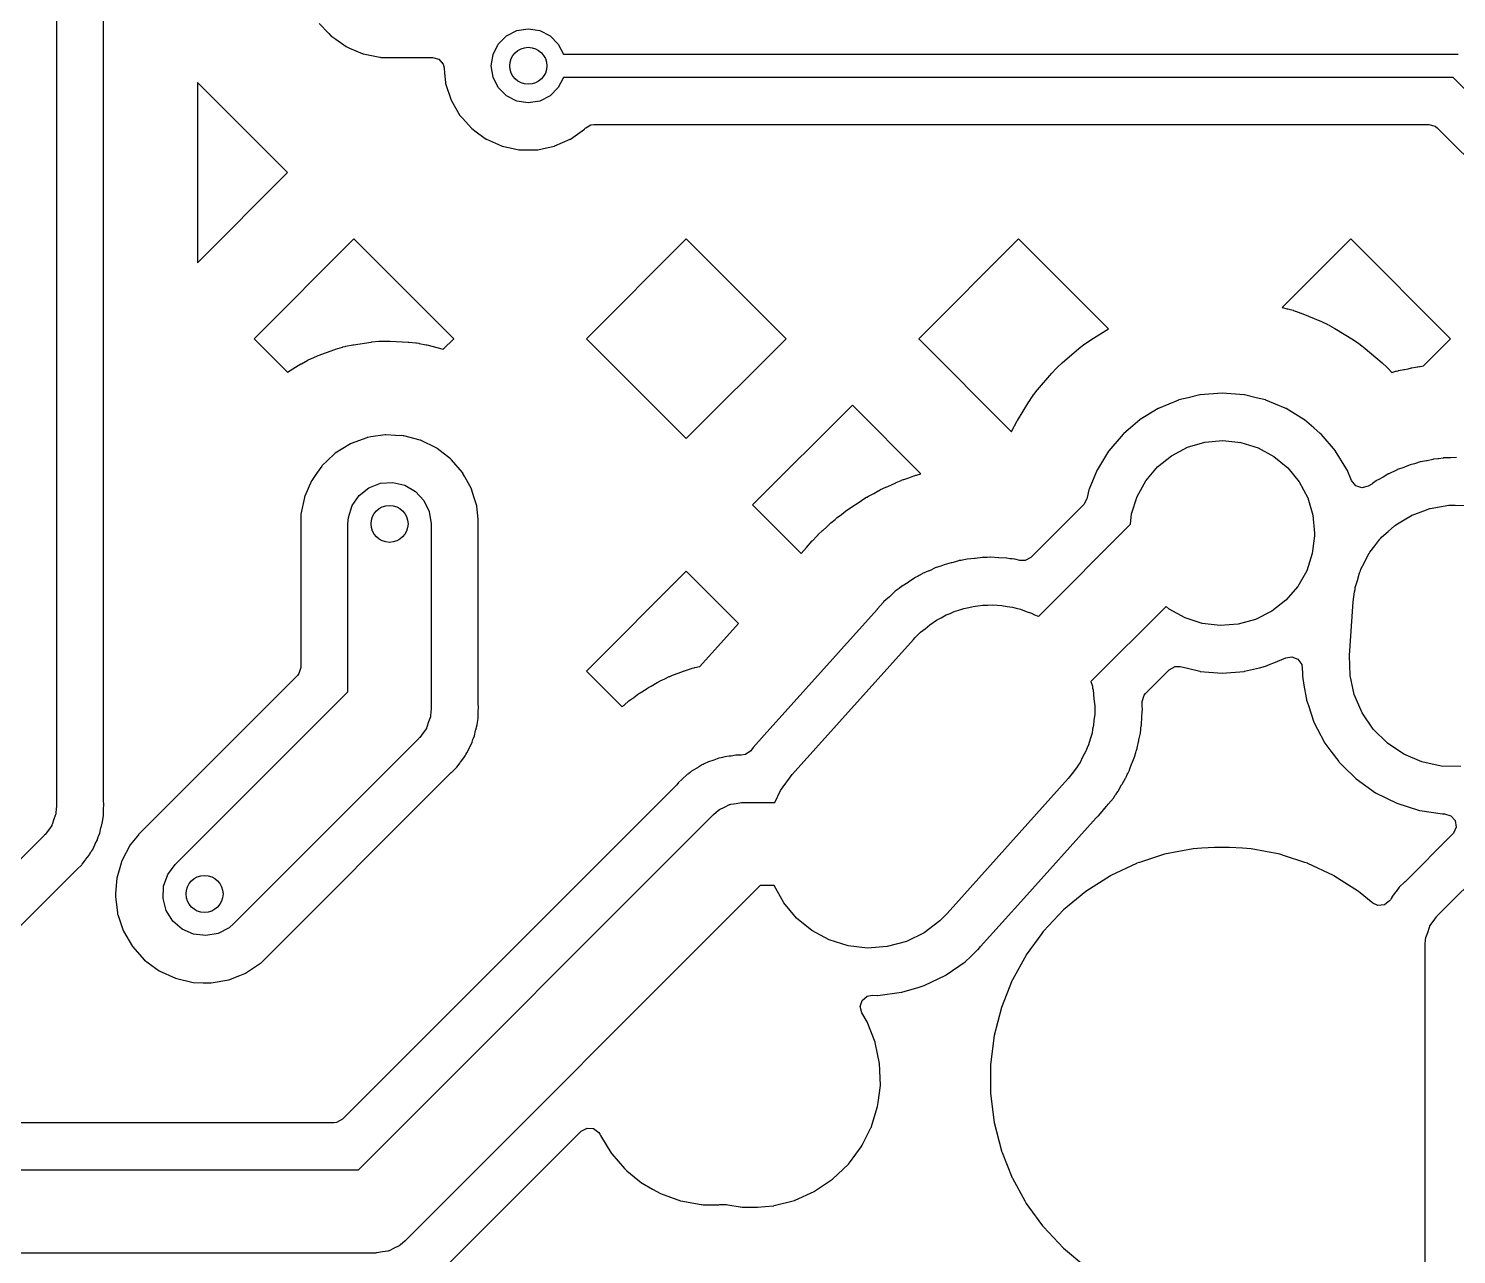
# Model space of a CAD drawing. Extents: x 124.5 to 210, y -114.5 to -26.5.
# Drawn here: x 146.6 to 162.03, y -80.4 to -67.15 of the extents above; entities that cross this region are included whole.
import ezdxf

# ---------------------------------------------------------------- set-up
doc = ezdxf.new("R2010")
doc.units = 0
doc.layers.add('BLACK', color=7, linetype='CONTINUOUS')

msp = doc.modelspace()

# ---------------------------------------------------------------- linework, layer by layer
at = {"layer": 'BLACK', "linetype": 'CONTINUOUS'}
for p, q in [((146.9, -65.0164), (146.9, -75.55)), ((147.409, -75.4817), (147.409, -65.2792)), ((149.741, -67.0925), (149.843, -67.2007)), ((149.843, -67.2007), (149.87, -67.2293)), ((149.87, -67.2293), (149.876, -67.233)), ((149.876, -67.233), (149.876, -67.233)), ((149.876, -67.233), (149.919, -67.2636)), ((149.919, -67.2636), (150.03, -67.341)), ((151.676, -67.3149), (151.765, -67.2264)), ((151.765, -67.2264), (151.876, -67.1696)), ((151.876, -67.1696), (152, -67.15)), ((152, -67.15), (152.124, -67.1696)), ((152.124, -67.1696), (152.235, -67.2264)), ((152.235, -67.2264), (152.324, -67.3149)), ((150.03, -67.341), (150.069, -67.3577)), ((150.069, -67.3577), (150.203, -67.4158)), ((150.203, -67.4158), (150.203, -67.4158)), ((150.203, -67.4158), (150.209, -67.4183)), ((150.209, -67.4183), (150.215, -67.4196)), ((150.215, -67.4196), (150.215, -67.4197)), ((150.215, -67.4197), (150.395, -67.4572)), ((151.6, -67.55), (151.62, -67.4264)), ((151.62, -67.4264), (151.676, -67.3149)), ((152.324, -67.3149), (152.38, -67.425)), ((152.38, -67.425), (162.05, -67.425)), ((150.395, -67.4572), (150.395, -67.4572)), ((150.395, -67.4572), (150.399, -67.4582)), ((150.399, -67.4582), (150.406, -67.4585)), ((150.406, -67.4585), (150.963, -67.4585)), ((150.963, -67.4585), (151.032, -67.4785)), ((151.032, -67.4785), (151.078, -67.5322)), ((151.078, -67.5322), (151.089, -67.5713)), ((151.089, -67.5713), (151.095, -67.63)), ((151.62, -67.6736), (151.6, -67.55)), ((149.398, -68.7039), (148.423, -67.7288)), ((148.423, -67.7288), (148.423, -69.6791)), ((151.095, -67.63), (151.105, -67.7288)), ((151.105, -67.7288), (151.106, -67.7399)), ((151.106, -67.7399), (151.165, -67.9216)), ((151.676, -67.7851), (151.62, -67.6736)), ((152.38, -67.675), (152.324, -67.7851)), ((161.998, -67.675), (152.38, -67.675)), ((164.375, -70.0518), (161.998, -67.675)), ((151.765, -67.8736), (151.676, -67.7851)), ((151.876, -67.9304), (151.765, -67.8736)), ((152.235, -67.8736), (152.124, -67.9304)), ((152.324, -67.7851), (152.235, -67.8736)), ((151.165, -67.9216), (151.261, -68.0869)), ((152, -67.95), (151.876, -67.9304)), ((152.124, -67.9304), (152, -67.95)), ((151.261, -68.0869), (151.265, -68.0919)), ((151.265, -68.0919), (151.265, -68.0919)), ((151.265, -68.0919), (151.289, -68.1175)), ((151.289, -68.1175), (151.389, -68.2289)), ((152.616, -68.224), (152.621, -68.2195)), ((152.621, -68.2195), (152.622, -68.2208)), ((152.622, -68.2208), (152.675, -68.1879)), ((152.675, -68.1879), (152.708, -68.1835)), ((152.708, -68.1835), (161.735, -68.1835)), ((161.735, -68.1835), (161.804, -68.2035)), ((161.804, -68.2035), (161.825, -68.2204)), ((161.825, -68.2204), (163.83, -70.2255)), ((151.389, -68.2289), (151.437, -68.2637)), ((151.437, -68.2637), (151.52, -68.3243)), ((151.52, -68.3243), (151.543, -68.3411)), ((151.543, -68.3411), (151.549, -68.3438)), ((151.549, -68.3438), (151.549, -68.3438)), ((151.549, -68.3438), (151.712, -68.4161)), ((152.288, -68.4161), (152.451, -68.3438)), ((152.451, -68.3438), (152.457, -68.3411)), ((152.451, -68.3438), (152.451, -68.3438)), ((152.457, -68.3411), (152.48, -68.3243)), ((152.48, -68.3243), (152.606, -68.233)), ((152.606, -68.233), (152.611, -68.2289)), ((152.611, -68.2289), (152.616, -68.224)), ((151.712, -68.4161), (151.718, -68.4188)), ((151.718, -68.4188), (151.805, -68.4374)), ((151.805, -68.4374), (151.898, -68.4571)), ((151.898, -68.4571), (151.898, -68.4571)), ((151.898, -68.4571), (151.905, -68.4585)), ((151.905, -68.4585), (152.095, -68.4585)), ((152.095, -68.4585), (152.102, -68.4571)), ((152.102, -68.4571), (152.195, -68.4374)), ((152.102, -68.4571), (152.102, -68.4571)), ((152.195, -68.4374), (152.282, -68.4188)), ((152.282, -68.4188), (152.288, -68.4161)), ((148.423, -69.6791), (149.398, -68.7039)), ((150.115, -69.421), (149.036, -70.5)), ((151.194, -70.5), (150.115, -69.421)), ((153.707, -69.421), (152.628, -70.5)), ((154.786, -70.5), (153.707, -69.421)), ((157.299, -69.421), (156.22, -70.5)), ((158.272, -70.3941), (157.299, -69.421)), ((160.891, -69.421), (160.15, -70.1619)), ((161.97, -70.5), (160.891, -69.421)), ((160.15, -70.1619), (160.204, -70.1749)), ((160.204, -70.1749), (160.209, -70.1762)), ((160.209, -70.1762), (160.267, -70.1924)), ((160.267, -70.1924), (160.271, -70.1938)), ((160.271, -70.1938), (160.29, -70.2)), ((160.29, -70.2), (160.295, -70.2016)), ((160.295, -70.2016), (160.351, -70.2223)), ((160.351, -70.2223), (160.356, -70.2241)), ((160.356, -70.2241), (160.575, -70.3149)), ((160.575, -70.3149), (160.58, -70.3169)), ((160.58, -70.3169), (160.634, -70.342)), ((160.634, -70.342), (160.638, -70.3441)), ((160.638, -70.3441), (160.656, -70.3531)), ((160.656, -70.3531), (160.66, -70.3554)), ((160.66, -70.3554), (160.713, -70.3847)), ((149.036, -70.5), (149.398, -70.8624)), ((150.109, -70.5642), (150.301, -70.5351)), ((150.301, -70.5351), (150.308, -70.5343)), ((150.308, -70.5343), (150.384, -70.5267)), ((150.384, -70.5267), (150.391, -70.5262)), ((150.391, -70.5262), (150.416, -70.5249)), ((150.416, -70.5249), (150.423, -70.5248)), ((150.423, -70.5248), (150.5, -70.5249)), ((150.5, -70.5249), (150.506, -70.5251)), ((150.506, -70.5251), (150.7, -70.5353)), ((150.7, -70.5353), (150.707, -70.5358)), ((150.707, -70.5358), (150.784, -70.5437)), ((151.081, -70.613), (151.194, -70.5)), ((152.628, -70.5), (153.707, -71.579)), ((153.707, -71.579), (154.786, -70.5)), ((156.22, -70.5), (157.224, -71.5045)), ((158.027, -70.5472), (158.077, -70.5139)), ((158.077, -70.5139), (158.081, -70.5112)), ((158.081, -70.5112), (158.272, -70.3941)), ((160.713, -70.3847), (160.717, -70.3872)), ((160.717, -70.3872), (160.919, -70.5112)), ((160.919, -70.5112), (160.923, -70.5139)), ((160.923, -70.5139), (160.973, -70.5472)), ((161.676, -70.794), (161.97, -70.5)), ((149.651, -70.715), (149.722, -70.6848)), ((149.722, -70.6848), (149.728, -70.6824)), ((149.728, -70.6824), (149.91, -70.6152)), ((149.91, -70.6152), (149.916, -70.6131)), ((149.916, -70.6131), (149.99, -70.5902)), ((149.99, -70.5902), (149.996, -70.5885)), ((149.996, -70.5885), (150.021, -70.5821)), ((150.021, -70.5821), (150.027, -70.5807)), ((150.027, -70.5807), (150.102, -70.5653)), ((150.102, -70.5653), (150.109, -70.5642)), ((150.784, -70.5437), (150.79, -70.5445)), ((150.79, -70.5445), (150.815, -70.5484)), ((150.815, -70.5484), (150.821, -70.5496)), ((150.821, -70.5496), (150.897, -70.5652)), ((150.897, -70.5652), (150.903, -70.5666)), ((150.903, -70.5666), (151.081, -70.613)), ((157.771, -70.759), (157.952, -70.6048)), ((157.952, -70.6048), (157.956, -70.6016)), ((157.956, -70.6016), (158.003, -70.5646)), ((158.003, -70.5646), (158.007, -70.5616)), ((158.007, -70.5616), (158.023, -70.55)), ((158.023, -70.55), (158.027, -70.5472)), ((160.973, -70.5472), (160.977, -70.55)), ((160.977, -70.55), (160.993, -70.5616)), ((160.993, -70.5616), (160.997, -70.5646)), ((160.997, -70.5646), (161.044, -70.6016)), ((161.044, -70.6016), (161.048, -70.6048)), ((161.048, -70.6048), (161.229, -70.759)), ((149.398, -70.8624), (149.543, -70.7723)), ((149.543, -70.7723), (149.549, -70.7691)), ((149.549, -70.7691), (149.616, -70.7318)), ((149.616, -70.7318), (149.622, -70.7289)), ((149.622, -70.7289), (149.645, -70.7177)), ((149.645, -70.7177), (149.651, -70.715)), ((157.662, -70.8678), (157.703, -70.8239)), ((157.703, -70.8239), (157.706, -70.8203)), ((157.706, -70.8203), (157.72, -70.8063)), ((157.72, -70.8063), (157.724, -70.8029)), ((157.724, -70.8029), (157.768, -70.7623)), ((157.768, -70.7623), (157.771, -70.759)), ((161.229, -70.759), (161.232, -70.7623)), ((161.232, -70.7623), (161.276, -70.8029)), ((161.276, -70.8029), (161.28, -70.8063)), ((161.28, -70.8063), (161.294, -70.8203)), ((161.294, -70.8203), (161.297, -70.8239)), ((161.297, -70.8239), (161.335, -70.8645)), ((161.384, -70.8501), (161.403, -70.8453)), ((161.403, -70.8453), (161.408, -70.8442)), ((161.408, -70.8442), (161.466, -70.8319)), ((161.466, -70.8319), (161.471, -70.831)), ((161.471, -70.831), (161.511, -70.8242)), ((161.511, -70.8242), (161.547, -70.8156)), ((161.547, -70.8156), (161.552, -70.8146)), ((161.552, -70.8146), (161.61, -70.8029)), ((161.61, -70.8029), (161.615, -70.802)), ((161.615, -70.802), (161.635, -70.7989)), ((161.635, -70.7989), (161.64, -70.7983)), ((161.64, -70.7983), (161.676, -70.794)), ((157.505, -71.052), (157.659, -70.8715)), ((157.659, -70.8715), (157.662, -70.8678)), ((161.335, -70.8645), (161.379, -70.8514)), ((161.379, -70.8514), (161.384, -70.8501)), ((157.414, -71.1766), (157.447, -71.1268)), ((157.447, -71.1268), (157.45, -71.1228)), ((157.45, -71.1228), (157.462, -71.1068)), ((157.462, -71.1068), (157.465, -71.1028)), ((157.465, -71.1028), (157.502, -71.0559)), ((157.502, -71.0559), (157.505, -71.052)), ((159.133, -71.1367), (159.032, -71.1609)), ((159.258, -71.1066), (159.133, -71.1367)), ((159.263, -71.1055), (159.258, -71.1066)), ((159.258, -71.1066), (159.258, -71.1066)), ((159.5, -71.0868), (159.263, -71.1055)), ((159.737, -71.1055), (159.5, -71.0868)), ((159.742, -71.1066), (159.737, -71.1055)), ((159.867, -71.1367), (159.742, -71.1066)), ((159.742, -71.1066), (159.742, -71.1066)), ((159.968, -71.1609), (159.867, -71.1367)), ((155.503, -71.217), (154.424, -72.2961)), ((156.245, -71.959), (155.503, -71.217)), ((157.287, -71.3832), (157.411, -71.1808)), ((157.411, -71.1808), (157.414, -71.1766)), ((158.809, -71.2543), (158.615, -71.3732)), ((158.813, -71.2518), (158.809, -71.2543)), ((158.818, -71.2499), (158.813, -71.2518)), ((159.028, -71.1628), (158.818, -71.2499)), ((158.818, -71.2499), (158.818, -71.2499)), ((159.032, -71.1609), (159.028, -71.1628)), ((159.028, -71.1628), (159.028, -71.1628)), ((159.972, -71.1628), (159.968, -71.1609)), ((160.182, -71.2499), (159.972, -71.1628)), ((159.972, -71.1628), (159.972, -71.1628)), ((160.187, -71.2518), (160.182, -71.2499)), ((160.182, -71.2499), (160.182, -71.2499)), ((160.191, -71.2543), (160.187, -71.2518)), ((160.385, -71.3732), (160.191, -71.2543)), ((157.242, -71.4661), (157.244, -71.4617)), ((157.244, -71.4617), (157.253, -71.4441)), ((157.253, -71.4441), (157.255, -71.4397)), ((157.255, -71.4397), (157.285, -71.3875)), ((157.285, -71.3875), (157.287, -71.3832)), ((158.509, -71.4628), (158.439, -71.5222)), ((158.611, -71.3758), (158.509, -71.4628)), ((158.615, -71.3732), (158.611, -71.3758)), ((158.615, -71.3732), (158.615, -71.3732)), ((160.389, -71.3758), (160.385, -71.3732)), ((160.385, -71.3732), (160.385, -71.3732)), ((160.491, -71.4628), (160.389, -71.3758)), ((160.561, -71.5222), (160.491, -71.4628)), ((150.254, -71.569), (150.084, -71.6319)), ((150.26, -71.5668), (150.254, -71.569)), ((150.254, -71.569), (150.254, -71.569)), ((150.267, -71.5659), (150.26, -71.5668)), ((150.298, -71.5612), (150.267, -71.5659)), ((150.267, -71.5659), (150.267, -71.5659)), ((150.453, -71.5377), (150.298, -71.5612)), ((150.459, -71.538), (150.453, -71.5377)), ((150.563, -71.5435), (150.459, -71.538)), ((150.459, -71.538), (150.459, -71.538)), ((150.647, -71.5479), (150.563, -71.5435)), ((150.654, -71.5495), (150.647, -71.5479)), ((150.83, -71.5954), (150.654, -71.5495)), ((150.654, -71.5495), (150.654, -71.5495)), ((150.836, -71.597), (150.83, -71.5954)), ((150.83, -71.5954), (150.83, -71.5954)), ((150.842, -71.5998), (150.836, -71.597)), ((151.005, -71.6801), (150.842, -71.5998)), ((157.224, -71.5045), (157.242, -71.4661)), ((158.43, -71.53), (158.276, -71.7106)), ((158.439, -71.5222), (158.43, -71.53)), ((159.125, -71.6728), (159.313, -71.6177)), ((159.313, -71.6177), (159.507, -71.6)), ((159.507, -71.6), (159.701, -71.6204)), ((160.57, -71.53), (160.561, -71.5222)), ((160.724, -71.7106), (160.57, -71.53)), ((149.908, -71.7411), (149.827, -71.8173)), ((149.912, -71.7367), (149.908, -71.7411)), ((149.908, -71.7411), (149.908, -71.7411)), ((150.078, -71.6341), (149.912, -71.7367)), ((150.084, -71.6319), (150.078, -71.6341)), ((150.084, -71.6319), (150.084, -71.6319)), ((151.011, -71.683), (151.005, -71.6801)), ((151.005, -71.6801), (151.005, -71.6801)), ((151.016, -71.6869), (151.011, -71.683)), ((151.159, -71.7978), (151.016, -71.6869)), ((158.273, -71.7148), (158.164, -71.8937)), ((158.276, -71.7106), (158.273, -71.7148)), ((158.273, -71.7148), (158.273, -71.7148)), ((158.8, -71.8855), (158.952, -71.7632)), ((158.952, -71.7632), (159.125, -71.6728)), ((159.701, -71.6204), (159.888, -71.6781)), ((159.888, -71.6781), (160.059, -71.771)), ((160.059, -71.771), (160.21, -71.8954)), ((160.727, -71.7148), (160.724, -71.7106)), ((160.836, -71.8937), (160.727, -71.7148)), ((160.727, -71.7148), (160.727, -71.7148)), ((149.767, -71.8757), (149.711, -71.9557)), ((149.771, -71.8705), (149.767, -71.8757)), ((149.767, -71.8757), (149.767, -71.8757)), ((149.827, -71.8173), (149.771, -71.8705)), ((151.164, -71.8023), (151.159, -71.7978)), ((151.169, -71.8071), (151.164, -71.8023)), ((151.287, -71.9453), (151.169, -71.8071)), ((158.15, -71.9176), (158.063, -72.1265)), ((158.152, -71.913), (158.15, -71.9176)), ((158.15, -71.9176), (158.15, -71.9176)), ((158.164, -71.8937), (158.152, -71.913)), ((158.675, -72.035), (158.8, -71.8855)), ((160.21, -71.8954), (160.333, -72.0466)), ((160.848, -71.913), (160.836, -71.8937)), ((160.85, -71.9176), (160.848, -71.913)), ((160.898, -72.0331), (160.85, -71.9176)), ((160.85, -71.9176), (160.85, -71.9176)), ((161.392, -71.9151), (161.35, -71.9371)), ((161.397, -71.9128), (161.392, -71.9151)), ((161.392, -71.9151), (161.392, -71.9151)), ((161.465, -71.8899), (161.397, -71.9128)), ((161.473, -71.8869), (161.465, -71.8899)), ((161.534, -71.8616), (161.473, -71.8869)), ((161.581, -71.8504), (161.534, -71.8616)), ((161.591, -71.8473), (161.581, -71.8504)), ((161.64, -71.8308), (161.591, -71.8473)), ((161.645, -71.83), (161.64, -71.8308)), ((161.71, -71.819), (161.645, -71.83)), ((161.645, -71.83), (161.645, -71.83)), ((161.718, -71.8173), (161.71, -71.819)), ((161.779, -71.8028), (161.718, -71.8173)), ((161.784, -71.8016), (161.779, -71.8028)), ((161.779, -71.8028), (161.779, -71.8028)), ((161.789, -71.8012), (161.784, -71.8016)), ((161.833, -71.7978), (161.789, -71.8012)), ((161.789, -71.8012), (161.789, -71.8012)), ((161.844, -71.7964), (161.833, -71.7978)), ((161.889, -71.7887), (161.844, -71.7964)), ((161.894, -71.7879), (161.889, -71.7887)), ((161.889, -71.7887), (161.889, -71.7887)), ((161.899, -71.7879), (161.894, -71.7879)), ((161.961, -71.7872), (161.899, -71.7879)), ((161.899, -71.7879), (161.899, -71.7879)), ((161.964, -71.7872), (161.961, -71.7872)), ((161.972, -71.7868), (161.964, -71.7872)), ((162.035, -71.7818), (161.972, -71.7868)), ((149.656, -72.0358), (149.585, -72.2021)), ((149.659, -72.03), (149.656, -72.0358)), ((149.711, -71.9557), (149.659, -72.03)), ((150.277, -72.1091), (150.402, -72.0608)), ((150.402, -72.0608), (150.535, -72.0514)), ((150.535, -72.0514), (150.666, -72.0816)), ((151.291, -71.9501), (151.287, -71.9453)), ((151.287, -71.9453), (151.287, -71.9453)), ((151.294, -71.9557), (151.291, -71.9501)), ((151.313, -71.9902), (151.294, -71.9557)), ((151.294, -71.9557), (151.294, -71.9557)), ((151.386, -72.1205), (151.313, -71.9902)), ((155.92, -72.0815), (155.972, -72.0568)), ((155.972, -72.0568), (155.976, -72.0548)), ((155.976, -72.0548), (156.031, -72.0311)), ((156.031, -72.0311), (156.036, -72.0292)), ((156.036, -72.0292), (156.054, -72.0221)), ((156.054, -72.0221), (156.059, -72.0204)), ((156.059, -72.0204), (156.113, -72.0018)), ((156.113, -72.0018), (156.166, -71.9823)), ((156.166, -71.9823), (156.171, -71.9807)), ((156.171, -71.9807), (156.19, -71.9746)), ((156.19, -71.9746), (156.195, -71.9732)), ((156.195, -71.9732), (156.245, -71.959)), ((158.581, -72.2061), (158.675, -72.035)), ((160.333, -72.0466), (160.425, -72.2189)), ((160.944, -72.0894), (160.898, -72.0331)), ((161.117, -72.0699), (161.085, -72.0894)), ((161.126, -72.0636), (161.117, -72.0699)), ((161.165, -72.0349), (161.126, -72.0636)), ((161.169, -72.0319), (161.165, -72.0349)), ((161.194, -72.019), (161.169, -72.0319)), ((161.233, -71.9983), (161.194, -72.019)), ((161.241, -71.9941), (161.233, -71.9983)), ((161.292, -71.9626), (161.241, -71.9941)), ((161.296, -71.96), (161.292, -71.9626)), ((161.292, -71.9626), (161.292, -71.9626)), ((161.301, -71.9581), (161.296, -71.96)), ((161.34, -71.9419), (161.301, -71.9581)), ((161.301, -71.9581), (161.301, -71.9581)), ((161.35, -71.9371), (161.34, -71.9419)), ((149.58, -72.2149), (149.543, -72.3941)), ((149.582, -72.2087), (149.58, -72.2149)), ((149.58, -72.2149), (149.58, -72.2149)), ((149.585, -72.2021), (149.582, -72.2087)), ((150.096, -72.302), (150.172, -72.192)), ((150.172, -72.192), (150.277, -72.1091)), ((150.666, -72.0816), (150.781, -72.1488)), ((150.781, -72.1488), (150.872, -72.2471)), ((151.387, -72.1265), (151.386, -72.1205)), ((151.416, -72.2184), (151.387, -72.1265)), ((151.387, -72.1265), (151.387, -72.1265)), ((151.441, -72.2961), (151.416, -72.2184)), ((155.607, -72.245), (155.657, -72.213)), ((155.657, -72.213), (155.661, -72.2104)), ((155.661, -72.2104), (155.678, -72.2005)), ((155.678, -72.2005), (155.683, -72.1981)), ((155.683, -72.1981), (155.734, -72.1713)), ((155.734, -72.1713), (155.783, -72.1437)), ((155.783, -72.1437), (155.787, -72.1414)), ((155.787, -72.1414), (155.805, -72.1324)), ((155.805, -72.1324), (155.809, -72.1303)), ((155.809, -72.1303), (155.864, -72.1052)), ((155.864, -72.1052), (155.868, -72.1032)), ((155.868, -72.1032), (155.92, -72.0815)), ((158.037, -72.231), (158.004, -72.2907)), ((158.041, -72.2149), (158.037, -72.231)), ((158.061, -72.1324), (158.041, -72.2149)), ((158.063, -72.1265), (158.061, -72.1324)), ((158.522, -72.3921), (158.581, -72.2061)), ((160.425, -72.2189), (160.481, -72.4058)), ((161.012, -72.1109), (160.944, -72.0894)), ((161.08, -72.0923), (161.012, -72.1109)), ((161.085, -72.0894), (161.08, -72.0923)), ((150.056, -72.4296), (150.096, -72.302)), ((150.872, -72.2471), (150.93, -72.3677)), ((150.93, -72.3677), (150.95, -72.5)), ((151.444, -72.3063), (151.441, -72.2961)), ((151.458, -72.4513), (151.444, -72.3063)), ((154.424, -72.2961), (154.949, -72.8214)), ((155.385, -72.3981), (155.429, -72.3632)), ((155.429, -72.3632), (155.433, -72.3602)), ((155.433, -72.3602), (155.449, -72.3486)), ((155.449, -72.3486), (155.453, -72.3457)), ((155.453, -72.3457), (155.503, -72.3125)), ((155.503, -72.3125), (155.507, -72.3098)), ((155.507, -72.3098), (155.555, -72.2802)), ((155.555, -72.2802), (155.602, -72.2477)), ((155.602, -72.2477), (155.607, -72.245)), ((158.004, -72.2907), (157.432, -72.862)), ((161.556, -72.4046), (161.681, -72.3584)), ((161.681, -72.3584), (161.746, -72.3338)), ((161.746, -72.3338), (161.748, -72.3335)), ((161.748, -72.3335), (161.749, -72.3333)), ((161.749, -72.3333), (161.952, -72.2985)), ((161.952, -72.2985), (161.954, -72.2985)), ((161.954, -72.2985), (161.957, -72.298)), ((161.957, -72.298), (162.02, -72.2994)), ((162.02, -72.2994), (162.158, -72.3012)), ((149.542, -72.3993), (149.541, -72.4057)), ((149.541, -72.4057), (149.541, -74.0508)), ((149.543, -72.3941), (149.542, -72.3993)), ((150.05, -72.5), (150.056, -72.4296)), ((150.05, -74.3136), (150.05, -72.5)), ((150.95, -72.5), (150.95, -74.5)), ((151.458, -74.4317), (151.458, -72.4513)), ((155.183, -72.5703), (155.226, -72.5335)), ((155.226, -72.5335), (155.267, -72.4941)), ((155.267, -72.4941), (155.271, -72.4908)), ((155.271, -72.4908), (155.316, -72.4512)), ((155.316, -72.4512), (155.32, -72.448)), ((155.32, -72.448), (155.335, -72.4356)), ((155.335, -72.4356), (155.339, -72.4325)), ((155.339, -72.4325), (155.385, -72.3981)), ((157.514, -73.4996), (158.509, -72.5043)), ((158.509, -72.5043), (158.522, -72.3921)), ((160.481, -72.4058), (160.5, -72.6)), ((161.295, -72.5836), (161.364, -72.5203)), ((161.364, -72.5203), (161.373, -72.5148)), ((161.373, -72.5148), (161.379, -72.5099)), ((161.379, -72.5099), (161.468, -72.4566)), ((161.468, -72.4566), (161.546, -72.4088)), ((161.546, -72.4088), (161.552, -72.4066)), ((161.552, -72.4066), (161.556, -72.4046)), ((155.008, -72.7557), (155.07, -72.6828)), ((155.07, -72.6828), (155.074, -72.6791)), ((155.074, -72.6791), (155.114, -72.6352)), ((155.114, -72.6352), (155.118, -72.6316)), ((155.118, -72.6316), (155.132, -72.6176)), ((155.132, -72.6176), (155.135, -72.6142)), ((155.135, -72.6142), (155.179, -72.5736)), ((155.179, -72.5736), (155.183, -72.5703)), ((160.5, -72.6279), (160.475, -72.8215)), ((160.5, -72.6), (160.5, -72.6279)), ((161.151, -72.7385), (161.206, -72.6643)), ((161.206, -72.6643), (161.217, -72.6543)), ((161.217, -72.6543), (161.224, -72.6456)), ((161.224, -72.6456), (161.295, -72.5836)), ((154.949, -72.8214), (155.008, -72.7557)), ((160.475, -72.8215), (160.414, -73.0067)), ((161.039, -72.9164), (161.078, -72.8355)), ((161.078, -72.8355), (161.09, -72.8202)), ((161.09, -72.8202), (161.096, -72.8073)), ((161.096, -72.8073), (161.151, -72.7385)), ((156.337, -73.0064), (156.331, -73.0091)), ((156.406, -72.9734), (156.337, -73.0064)), ((156.41, -72.9713), (156.406, -72.9734)), ((156.447, -72.9604), (156.41, -72.9713)), ((156.459, -72.9561), (156.447, -72.9604)), ((156.494, -72.9416), (156.459, -72.9561)), ((156.572, -72.9228), (156.494, -72.9416)), ((156.579, -72.921), (156.572, -72.9228)), ((156.619, -72.9091), (156.579, -72.921)), ((156.652, -72.8993), (156.619, -72.9091)), ((156.657, -72.8978), (156.652, -72.8993)), ((156.652, -72.8993), (156.652, -72.8993)), ((156.661, -72.8972), (156.657, -72.8978)), ((156.68, -72.8947), (156.661, -72.8972)), ((156.661, -72.8972), (156.661, -72.8972)), ((156.694, -72.8928), (156.68, -72.8947)), ((156.707, -72.8904), (156.694, -72.8928)), ((156.744, -72.8816), (156.707, -72.8904)), ((156.824, -72.8753), (156.744, -72.8816)), ((156.831, -72.8746), (156.824, -72.8753)), ((156.911, -72.8638), (156.831, -72.8746)), ((156.916, -72.864), (156.911, -72.8638)), ((156.949, -72.8648), (156.916, -72.864)), ((156.916, -72.864), (156.916, -72.864)), ((156.962, -72.8644), (156.949, -72.8648)), ((156.995, -72.8618), (156.962, -72.8644)), ((157, -72.8614), (156.995, -72.8618)), ((156.995, -72.8618), (156.995, -72.8618)), ((157.081, -72.8678), (157, -72.8614)), ((157.087, -72.8681), (157.081, -72.8678)), ((157.168, -72.8701), (157.087, -72.8681)), ((157.173, -72.871), (157.168, -72.8701)), ((157.206, -72.877), (157.173, -72.871)), ((157.173, -72.871), (157.173, -72.871)), ((157.219, -72.8787), (157.206, -72.877)), ((157.231, -72.8796), (157.219, -72.8787)), ((157.256, -72.8816), (157.231, -72.8796)), ((157.261, -72.8828), (157.256, -72.8816)), ((157.314, -72.8955), (157.261, -72.8828)), ((157.261, -72.8828), (157.261, -72.8828)), ((157.37, -72.8961), (157.314, -72.8955)), ((157.432, -72.862), (157.37, -72.8961)), ((160.414, -73.0067), (160.317, -73.1764)), ((160.985, -73.0278), (160.995, -73.007)), ((160.995, -73.007), (161.001, -72.9895)), ((161.001, -72.9895), (161.039, -72.9164)), ((153.707, -73.0131), (152.628, -74.0921)), ((154.271, -73.5772), (153.707, -73.0131)), ((156.106, -73.1322), (156.041, -73.1718)), ((156.111, -73.1285), (156.106, -73.1322)), ((156.178, -73.0824), (156.111, -73.1285)), ((156.183, -73.0803), (156.178, -73.0824)), ((156.213, -73.066), (156.183, -73.0803)), ((156.183, -73.0803), (156.183, -73.0803)), ((156.224, -73.0598), (156.213, -73.066)), ((156.256, -73.04), (156.224, -73.0598)), ((156.261, -73.0381), (156.256, -73.04)), ((156.331, -73.0091), (156.261, -73.0381)), ((156.261, -73.0381), (156.261, -73.0381)), ((160.94, -73.1861), (160.963, -73.1113)), ((160.963, -73.1113), (160.985, -73.0278)), ((155.903, -73.2889), (155.845, -73.3382)), ((155.908, -73.2844), (155.903, -73.2889)), ((155.967, -73.2284), (155.908, -73.2844)), ((155.998, -73.2068), (155.967, -73.2284)), ((156.008, -73.1989), (155.998, -73.2068)), ((156.037, -73.1744), (156.008, -73.1989)), ((156.041, -73.1718), (156.037, -73.1744)), ((156.041, -73.1718), (156.041, -73.1718)), ((160.317, -73.1764), (160.19, -73.3242)), ((160.917, -73.3435), (160.93, -73.2343)), ((160.93, -73.2343), (160.937, -73.208)), ((160.937, -73.208), (160.94, -73.1861)), ((155.77, -73.4247), (154.55, -74.7851)), ((155.772, -73.4224), (155.77, -73.4247)), ((155.838, -73.3451), (155.772, -73.4224)), ((155.841, -73.3414), (155.838, -73.3451)), ((155.838, -73.3451), (155.838, -73.3451)), ((155.845, -73.3382), (155.841, -73.3414)), ((155.845, -73.3382), (155.845, -73.3382)), ((156.516, -73.4846), (156.561, -73.4678)), ((156.561, -73.4678), (156.602, -73.4476)), ((156.602, -73.4476), (156.654, -73.4334)), ((156.654, -73.4334), (156.709, -73.4133)), ((156.709, -73.4133), (156.761, -73.4044)), ((156.761, -73.4044), (156.809, -73.3914)), ((156.809, -73.3914), (156.859, -73.3876)), ((156.859, -73.3876), (156.912, -73.3785)), ((156.912, -73.3785), (156.969, -73.3792)), ((156.969, -73.3792), (157.022, -73.3752)), ((157.022, -73.3752), (157.068, -73.3805)), ((157.068, -73.3805), (157.118, -73.3812)), ((157.118, -73.3812), (157.178, -73.3931)), ((157.178, -73.3931), (157.234, -73.3996)), ((157.234, -73.3996), (157.275, -73.4124)), ((157.275, -73.4124), (157.32, -73.4213)), ((157.32, -73.4213), (157.381, -73.4457)), ((157.381, -73.4457), (157.438, -73.4637)), ((157.438, -73.4637), (157.472, -73.4822)), ((158.895, -73.3917), (158.082, -74.2047)), ((158.929, -73.4211), (158.895, -73.3917)), ((159.1, -73.5164), (158.929, -73.4211)), ((160.036, -73.4443), (159.862, -73.5323)), ((160.19, -73.3242), (160.036, -73.4443)), ((160.878, -73.9235), (160.917, -73.3435)), ((153.856, -74.04), (154.271, -73.5772)), ((156.289, -73.6338), (156.339, -73.5899)), ((156.339, -73.5899), (156.377, -73.5671)), ((156.377, -73.5671), (156.411, -73.5418)), ((156.411, -73.5418), (156.462, -73.5165)), ((156.462, -73.5165), (156.516, -73.4846)), ((157.472, -73.4822), (157.511, -73.4976)), ((157.511, -73.4976), (157.514, -73.4996)), ((159.285, -73.5767), (159.1, -73.5164)), ((159.479, -73.5998), (159.285, -73.5767)), ((159.674, -73.5848), (159.479, -73.5998)), ((159.862, -73.5323), (159.674, -73.5848)), ((154.853, -75.2087), (156.163, -73.7487)), ((156.163, -73.7487), (156.178, -73.7332)), ((156.178, -73.7332), (156.184, -73.7256)), ((156.184, -73.7256), (156.195, -73.7155)), ((156.195, -73.7155), (156.24, -73.6706)), ((156.24, -73.6706), (156.289, -73.6338)), ((160.883, -74.1371), (160.878, -73.9235)), ((149.541, -74.0508), (149.521, -74.1189)), ((153.684, -74.0902), (153.69, -74.088)), ((153.69, -74.088), (153.763, -74.0632)), ((153.763, -74.0632), (153.77, -74.0614)), ((153.77, -74.0614), (153.794, -74.0544)), ((153.794, -74.0544), (153.8, -74.0528)), ((153.8, -74.0528), (153.852, -74.0409)), ((153.852, -74.0409), (153.856, -74.04)), ((158.673, -74.3327), (158.929, -74.0762)), ((158.929, -74.0762), (158.992, -74.0422)), ((158.992, -74.0422), (159.048, -74.0428)), ((159.048, -74.0428), (159.125, -74.0614)), ((159.125, -74.0614), (159.258, -74.0934)), ((159.742, -74.0934), (159.904, -74.0544)), ((159.904, -74.0544), (159.968, -74.0391)), ((159.968, -74.0391), (160.019, -74.0176)), ((160.019, -74.0176), (160.059, -74.0014)), ((160.059, -74.0014), (160.187, -73.9482)), ((160.187, -73.9488), (160.254, -73.9363)), ((160.187, -73.9482), (160.187, -73.9488)), ((160.254, -73.9363), (160.319, -73.963)), ((160.319, -73.963), (160.36, -74.021)), ((160.36, -74.021), (160.367, -74.0603)), ((160.367, -74.0603), (160.368, -74.1132)), ((149.505, -74.1399), (147.788, -75.8566)), ((149.521, -74.1189), (149.505, -74.1399)), ((152.628, -74.0921), (153.013, -74.4778)), ((153.327, -74.2528), (153.393, -74.2139)), ((153.393, -74.2139), (153.399, -74.2108)), ((153.399, -74.2108), (153.422, -74.1991)), ((153.422, -74.1991), (153.427, -74.1963)), ((153.427, -74.1963), (153.476, -74.1742)), ((153.476, -74.1742), (153.524, -74.1507)), ((153.524, -74.1507), (153.53, -74.1481)), ((153.53, -74.1481), (153.553, -74.138)), ((153.553, -74.138), (153.559, -74.1357)), ((153.559, -74.1357), (153.631, -74.1089)), ((153.631, -74.1089), (153.637, -74.1069)), ((153.637, -74.1069), (153.661, -74.0994)), ((153.661, -74.0994), (153.684, -74.0902)), ((158.082, -74.2047), (158.098, -74.2546)), ((159.258, -74.0934), (159.258, -74.0934)), ((159.258, -74.0934), (159.263, -74.0945)), ((159.263, -74.0945), (159.5, -74.1132)), ((159.5, -74.1132), (159.737, -74.0945)), ((159.737, -74.0945), (159.742, -74.0934)), ((159.742, -74.0934), (159.742, -74.0934)), ((160.368, -74.1132), (160.368, -74.1457)), ((160.368, -74.1457), (160.385, -74.2437)), ((160.929, -74.3458), (160.883, -74.1371)), ((148.182, -76.1818), (150.05, -74.3136)), ((153.107, -74.3994), (153.14, -74.3758)), ((153.14, -74.3758), (153.176, -74.3478)), ((153.176, -74.3478), (153.181, -74.344)), ((153.181, -74.344), (153.202, -74.3295)), ((153.202, -74.3295), (153.208, -74.326)), ((153.208, -74.326), (153.273, -74.2852)), ((153.273, -74.2852), (153.279, -74.282)), ((153.279, -74.282), (153.3, -74.2699)), ((153.3, -74.2699), (153.321, -74.2562)), ((153.321, -74.2562), (153.327, -74.2528)), ((158.098, -74.2546), (158.1, -74.2746)), ((158.1, -74.2746), (158.106, -74.295)), ((158.106, -74.295), (158.115, -74.3903)), ((158.115, -74.3903), (158.124, -74.4666)), ((158.636, -74.4187), (158.658, -74.3511)), ((158.658, -74.3511), (158.673, -74.3327)), ((160.385, -74.2437), (160.407, -74.3788)), ((160.407, -74.3788), (160.411, -74.3992)), ((161.014, -74.542), (160.929, -74.3458)), ((150.95, -74.5), (150.944, -74.5704)), ((151.459, -74.4475), (151.458, -74.4317)), ((151.458, -74.5418), (151.459, -74.5321)), ((151.458, -74.5943), (151.458, -74.5418)), ((151.463, -74.4765), (151.459, -74.4475)), ((151.459, -74.5321), (151.463, -74.4828)), ((151.463, -74.4828), (151.463, -74.4765)), ((151.463, -74.4828), (151.463, -74.4828)), ((153.013, -74.4778), (153.014, -74.4768)), ((153.014, -74.4768), (153.029, -74.4632)), ((153.029, -74.4632), (153.03, -74.4621)), ((153.03, -74.4621), (153.035, -74.4578)), ((153.035, -74.4578), (153.039, -74.4546)), ((153.039, -74.4546), (153.084, -74.4171)), ((153.084, -74.4171), (153.088, -74.4141)), ((153.088, -74.4141), (153.103, -74.4023)), ((153.103, -74.4023), (153.107, -74.3994)), ((158.124, -74.4666), (158.123, -74.4829)), ((158.123, -74.4829), (158.125, -74.5)), ((158.125, -74.5), (158.123, -74.5589)), ((158.632, -74.5809), (158.636, -74.537)), ((158.635, -74.4492), (158.636, -74.4187)), ((158.636, -74.4621), (158.635, -74.4492)), ((158.637, -74.4765), (158.636, -74.4621)), ((158.636, -74.537), (158.639, -74.5)), ((158.639, -74.5), (158.637, -74.4765)), ((160.411, -74.3992), (160.412, -74.4039)), ((160.412, -74.4039), (160.432, -74.4632)), ((160.432, -74.4632), (160.493, -74.6429)), ((161.134, -74.7186), (161.014, -74.542)), ((150.9, -74.7038), (150.898, -74.7106)), ((150.904, -74.698), (150.9, -74.7038)), ((150.922, -74.6408), (150.904, -74.698)), ((150.942, -74.5843), (150.922, -74.6408)), ((150.944, -74.5704), (150.942, -74.5772)), ((150.942, -74.5772), (150.942, -74.5843)), ((151.432, -74.726), (151.448, -74.6706)), ((151.448, -74.6706), (151.45, -74.6435)), ((151.45, -74.6435), (151.453, -74.6274)), ((151.453, -74.6274), (151.458, -74.6007)), ((151.458, -74.6007), (151.458, -74.5943)), ((158.111, -74.6799), (158.1, -74.7194)), ((158.114, -74.6219), (158.111, -74.6799)), ((158.123, -74.5589), (158.114, -74.6219)), ((158.623, -74.7056), (158.629, -74.6733)), ((158.629, -74.6733), (158.63, -74.6684)), ((158.629, -74.6733), (158.629, -74.6733)), ((158.63, -74.6684), (158.632, -74.5877)), ((158.632, -74.5877), (158.632, -74.5809)), ((160.493, -74.6429), (160.532, -74.7184)), ((150.818, -74.8182), (148.818, -76.8182)), ((150.822, -74.8125), (150.818, -74.8182)), ((150.828, -74.808), (150.822, -74.8125)), ((150.862, -74.7588), (150.828, -74.808)), ((150.898, -74.7106), (150.862, -74.7588)), ((151.392, -74.8634), (151.395, -74.8578)), ((151.395, -74.8578), (151.402, -74.8316)), ((151.402, -74.8316), (151.408, -74.8163)), ((151.408, -74.8163), (151.418, -74.7913)), ((151.418, -74.7913), (151.43, -74.7349)), ((151.43, -74.7349), (151.432, -74.726)), ((154.55, -74.7851), (154.431, -74.9169)), ((158.072, -74.8271), (158.056, -74.8866)), ((158.094, -74.7626), (158.072, -74.8271)), ((158.1, -74.7194), (158.094, -74.7626)), ((158.583, -74.9213), (158.598, -74.8419)), ((158.598, -74.8419), (158.599, -74.8352)), ((158.599, -74.8352), (158.617, -74.7611)), ((158.617, -74.7611), (158.618, -74.7563)), ((158.617, -74.7611), (158.617, -74.7611)), ((158.618, -74.7563), (158.62, -74.7304)), ((158.62, -74.7304), (158.621, -74.7184)), ((158.621, -74.7184), (158.623, -74.7056)), ((160.532, -74.7184), (160.608, -74.8634)), ((161.286, -74.8693), (161.134, -74.7186)), ((151.304, -75.0304), (151.317, -75.0062)), ((151.317, -75.0062), (151.325, -74.9923)), ((151.325, -74.9923), (151.337, -74.9753)), ((151.337, -74.9753), (151.341, -74.97)), ((151.341, -74.97), (151.364, -74.9172)), ((151.364, -74.9172), (151.368, -74.9088)), ((151.368, -74.9088), (151.392, -74.8634)), ((154.172, -75.0116), (154.126, -75.0162)), ((154.184, -75.0104), (154.172, -75.0116)), ((154.193, -75.0091), (154.184, -75.0104)), ((154.243, -75.0003), (154.193, -75.0091)), ((154.249, -74.9991), (154.243, -75.0003)), ((154.243, -75.0003), (154.243, -75.0003)), ((154.256, -74.9993), (154.249, -74.9991)), ((154.301, -75.0006), (154.256, -74.9993)), ((154.256, -74.9993), (154.256, -74.9993)), ((154.348, -74.9931), (154.301, -75.0006)), ((154.405, -74.9512), (154.348, -74.9931)), ((154.412, -74.9415), (154.405, -74.9512)), ((154.431, -74.9169), (154.412, -74.9415)), ((158.028, -74.9576), (157.992, -75.0209)), ((158.04, -74.9201), (158.028, -74.9576)), ((158.056, -74.8866), (158.04, -74.9201)), ((158.527, -75.0813), (158.556, -75.0109)), ((158.556, -75.0109), (158.558, -75.0063)), ((158.558, -75.0063), (158.567, -74.9694)), ((158.567, -74.9694), (158.571, -74.957)), ((158.571, -74.957), (158.582, -74.926)), ((158.582, -74.926), (158.583, -74.9213)), ((158.582, -74.926), (158.582, -74.926)), ((160.608, -74.8634), (160.612, -74.8707)), ((160.612, -74.8707), (160.676, -74.957)), ((160.676, -74.957), (160.76, -75.07)), ((161.463, -74.9887), (161.286, -74.8693)), ((161.66, -75.0723), (161.463, -74.9887)), ((151.169, -75.1863), (151.225, -75.1339)), ((151.225, -75.1339), (151.229, -75.1295)), ((151.229, -75.1295), (151.262, -75.0823)), ((151.262, -75.0823), (151.268, -75.075)), ((151.268, -75.075), (151.304, -75.0304)), ((153.821, -75.1409), (153.77, -75.1689)), ((153.828, -75.1362), (153.821, -75.1409)), ((153.832, -75.1339), (153.828, -75.1362)), ((153.839, -75.1295), (153.832, -75.1339)), ((153.871, -75.1081), (153.839, -75.1295)), ((153.877, -75.1046), (153.871, -75.1081)), ((153.871, -75.1081), (153.871, -75.1081)), ((153.89, -75.0994), (153.877, -75.1046)), ((153.902, -75.0946), (153.89, -75.0994)), ((153.917, -75.0877), (153.902, -75.0946)), ((153.935, -75.0776), (153.917, -75.0877)), ((153.94, -75.0745), (153.935, -75.0776)), ((153.935, -75.0776), (153.935, -75.0776)), ((153.947, -75.0726), (153.94, -75.0745)), ((153.995, -75.0572), (153.947, -75.0726)), ((153.947, -75.0726), (153.947, -75.0726)), ((154.004, -75.0542), (153.995, -75.0572)), ((154.058, -75.033), (154.004, -75.0542)), ((154.064, -75.0318), (154.058, -75.033)), ((154.084, -75.0282), (154.064, -75.0318)), ((154.064, -75.0318), (154.064, -75.0318)), ((154.1, -75.0244), (154.084, -75.0282)), ((154.126, -75.0162), (154.1, -75.0244)), ((157.927, -75.1372), (157.878, -75.1966)), ((157.944, -75.1063), (157.927, -75.1372)), ((157.964, -75.0794), (157.944, -75.1063)), ((157.992, -75.0209), (157.964, -75.0794)), ((158.48, -75.1971), (158.496, -75.1682)), ((158.496, -75.1682), (158.498, -75.1638)), ((158.496, -75.1682), (158.496, -75.1682)), ((158.498, -75.1638), (158.5, -75.1592)), ((158.5, -75.1592), (158.525, -75.0877)), ((158.5, -75.1592), (158.5, -75.1592)), ((158.525, -75.0877), (158.527, -75.0813)), ((160.76, -75.07), (160.765, -75.0771)), ((160.765, -75.0771), (160.769, -75.0806)), ((160.769, -75.0806), (160.769, -75.0806)), ((160.769, -75.0806), (160.797, -75.1081)), ((160.797, -75.1081), (160.949, -75.257)), ((161.869, -75.1173), (161.66, -75.0723)), ((161.826, -76.7379), (163.414, -75.15)), ((162.082, -75.122), (161.869, -75.1173)), ((149.111, -77.2445), (151.167, -75.1888)), ((151.167, -75.1888), (151.169, -75.1863)), ((153.604, -75.3187), (153.594, -75.3305)), ((153.622, -75.2956), (153.604, -75.3187)), ((153.665, -75.2592), (153.622, -75.2956)), ((153.672, -75.2527), (153.665, -75.2592)), ((153.709, -75.2155), (153.672, -75.2527)), ((153.714, -75.2113), (153.709, -75.2155)), ((153.718, -75.2086), (153.714, -75.2113)), ((153.731, -75.2), (153.718, -75.2086)), ((153.718, -75.2086), (153.718, -75.2086)), ((153.736, -75.1964), (153.731, -75.2)), ((153.749, -75.1866), (153.736, -75.1964)), ((153.765, -75.173), (153.749, -75.1866)), ((153.77, -75.1689), (153.765, -75.173)), ((153.765, -75.173), (153.765, -75.173)), ((154.726, -75.3806), (154.853, -75.2087)), ((157.837, -75.2513), (156.527, -76.7113)), ((157.878, -75.1966), (157.837, -75.2513)), ((158.376, -75.39), (158.414, -75.319)), ((158.414, -75.319), (158.418, -75.3131)), ((158.418, -75.3131), (158.457, -75.2481)), ((158.457, -75.2481), (158.46, -75.2439)), ((158.46, -75.2439), (158.462, -75.2393)), ((158.462, -75.2393), (158.475, -75.2088)), ((158.462, -75.2393), (158.462, -75.2393)), ((158.475, -75.2088), (158.48, -75.1971)), ((160.949, -75.257), (161.159, -75.406)), ((153.594, -75.3305), (149.99, -78.9346)), ((154.664, -75.51), (154.726, -75.3806)), ((158.273, -75.5249), (158.326, -75.4631)), ((158.326, -75.4631), (158.328, -75.4589)), ((158.328, -75.4589), (158.345, -75.4307)), ((158.328, -75.4589), (158.328, -75.4589)), ((158.345, -75.4307), (158.353, -75.42)), ((158.353, -75.42), (158.373, -75.394)), ((158.373, -75.3939), (158.376, -75.39)), ((158.373, -75.394), (158.373, -75.3939)), ((161.159, -75.406), (161.389, -75.5203)), ((146.894, -75.6204), (146.892, -75.6272)), ((146.892, -75.6272), (146.892, -75.6343)), ((146.9, -75.55), (146.894, -75.6204)), ((147.409, -75.4975), (147.409, -75.4817)), ((147.413, -75.5265), (147.409, -75.4975)), ((147.409, -75.5821), (147.413, -75.5328)), ((147.409, -75.5918), (147.409, -75.5821)), ((147.409, -75.6443), (147.409, -75.5918)), ((147.413, -75.5328), (147.413, -75.5265)), ((147.413, -75.5328), (147.413, -75.5328)), ((154.002, -75.6418), (154.055, -75.5959)), ((154.055, -75.5959), (154.062, -75.5927)), ((154.062, -75.5927), (154.067, -75.5878)), ((154.067, -75.5878), (154.121, -75.5619)), ((154.121, -75.5619), (154.174, -75.5343)), ((154.174, -75.5343), (154.181, -75.533)), ((154.181, -75.533), (154.188, -75.5299)), ((154.188, -75.5299), (154.247, -75.521)), ((154.247, -75.521), (154.306, -75.5102)), ((154.306, -75.5102), (154.313, -75.5111)), ((154.313, -75.5111), (154.32, -75.51)), ((154.32, -75.51), (154.664, -75.51)), ((158.162, -75.6549), (158.221, -75.5852)), ((158.221, -75.5852), (158.229, -75.5768)), ((158.229, -75.5768), (158.231, -75.5745)), ((158.231, -75.5745), (158.247, -75.5556)), ((158.247, -75.5556), (158.259, -75.5431)), ((158.259, -75.5431), (158.269, -75.5301)), ((158.269, -75.5301), (158.273, -75.5249)), ((161.389, -75.5203), (161.634, -75.5972)), ((161.634, -75.5972), (161.639, -75.5979)), ((161.639, -75.5979), (161.639, -75.5979)), ((161.639, -75.5979), (161.884, -75.634)), ((146.848, -75.7606), (146.812, -75.8088)), ((146.85, -75.7538), (146.848, -75.7606)), ((146.854, -75.748), (146.85, -75.7538)), ((146.872, -75.6908), (146.854, -75.748)), ((146.892, -75.6343), (146.872, -75.6908)), ((147.368, -75.8413), (147.38, -75.7849)), ((147.38, -75.7849), (147.382, -75.776)), ((147.382, -75.776), (147.385, -75.7662)), ((147.385, -75.7662), (147.398, -75.7206)), ((147.398, -75.7206), (147.4, -75.6935)), ((147.4, -75.6935), (147.403, -75.6774)), ((147.403, -75.6774), (147.408, -75.6507)), ((147.408, -75.6507), (147.409, -75.6443)), ((150.164, -79.48), (154.002, -75.6418)), ((157.355, -76.5502), (158.138, -75.678)), ((158.138, -75.678), (158.15, -75.6663)), ((158.15, -75.6663), (158.155, -75.6618)), ((158.155, -75.6618), (158.159, -75.6586)), ((158.155, -75.6618), (158.155, -75.6618)), ((158.159, -75.6586), (158.162, -75.6549)), ((158.162, -75.6549), (158.162, -75.6549)), ((161.884, -75.634), (161.884, -75.634)), ((161.884, -75.634), (161.889, -75.6348)), ((161.889, -75.6348), (161.904, -75.6346)), ((161.904, -75.6346), (161.973, -75.6539)), ((161.973, -75.6539), (162.02, -75.707)), ((162.031, -75.7772), (162.002, -75.8421)), ((162.02, -75.707), (162.031, -75.7772)), ((146.768, -75.8682), (145.8, -76.8364)), ((146.772, -75.8625), (146.768, -75.8682)), ((146.778, -75.858), (146.772, -75.8625)), ((146.812, -75.8088), (146.778, -75.858)), ((147.318, -75.9588), (147.342, -75.9134)), ((147.342, -75.9134), (147.345, -75.9078)), ((147.345, -75.9078), (147.352, -75.8816)), ((147.352, -75.8816), (147.358, -75.8663)), ((147.358, -75.8663), (147.368, -75.8413)), ((147.733, -75.9242), (147.696, -75.9696)), ((147.786, -75.8591), (147.733, -75.9242)), ((147.788, -75.8566), (147.786, -75.8591)), ((147.786, -75.8591), (147.786, -75.8591)), ((161.995, -75.8497), (161.477, -76.3673)), ((162.002, -75.8421), (161.995, -75.8497)), ((147.218, -76.125), (147.254, -76.0804)), ((147.254, -76.0804), (147.258, -76.0727)), ((147.258, -76.0727), (147.267, -76.0562)), ((147.267, -76.0562), (147.275, -76.0423)), ((147.275, -76.0423), (147.281, -76.0342)), ((147.281, -76.0342), (147.291, -76.02)), ((147.291, -76.02), (147.314, -75.9672)), ((147.314, -75.9672), (147.318, -75.9588)), ((147.696, -75.9696), (147.605, -76.1422)), ((158.824, -76.0886), (158.607, -76.1589)), ((158.876, -76.0714), (158.824, -76.0886)), ((159.186, -76.0124), (158.876, -76.0714)), ((159.279, -76.0065), (159.186, -76.0124)), ((159.419, -75.9977), (159.279, -76.0065)), ((159.421, -75.9976), (159.419, -75.9977)), ((159.419, -75.9977), (159.419, -75.9977)), ((159.579, -75.9976), (159.421, -75.9976)), ((159.581, -75.9977), (159.579, -75.9976)), ((159.721, -76.0065), (159.581, -75.9977)), ((159.581, -75.9977), (159.581, -75.9977)), ((159.814, -76.0124), (159.721, -76.0065)), ((160.124, -76.0714), (159.814, -76.0124)), ((160.176, -76.0886), (160.124, -76.0714)), ((160.393, -76.1589), (160.176, -76.0886)), ((146.345, -77.0101), (147.117, -76.2388)), ((147.117, -76.2388), (147.119, -76.2363)), ((147.119, -76.2363), (147.175, -76.1839)), ((147.175, -76.1839), (147.179, -76.1795)), ((147.179, -76.1795), (147.212, -76.1323)), ((147.212, -76.1323), (147.218, -76.125)), ((147.598, -76.1687), (147.552, -76.3294)), ((147.604, -76.1483), (147.598, -76.1687)), ((147.605, -76.1422), (147.604, -76.1483)), ((147.604, -76.1483), (147.604, -76.1483)), ((148.102, -76.2894), (148.182, -76.1818)), ((158.573, -76.1704), (158.296, -76.3011)), ((158.577, -76.1687), (158.573, -76.1704)), ((158.573, -76.1704), (158.573, -76.1704)), ((158.607, -76.1589), (158.577, -76.1687)), ((160.423, -76.1687), (160.393, -76.1589)), ((160.427, -76.1704), (160.423, -76.1687)), ((160.704, -76.3011), (160.427, -76.1704)), ((160.427, -76.1704), (160.427, -76.1704)), ((147.549, -76.3698), (147.539, -76.4937)), ((147.552, -76.3294), (147.549, -76.3698)), ((148.058, -76.4157), (148.102, -76.2894)), ((158.292, -76.3028), (158.026, -76.4715)), ((158.296, -76.3011), (158.292, -76.3028)), ((158.296, -76.3011), (158.296, -76.3011)), ((160.708, -76.3028), (160.704, -76.3011)), ((160.704, -76.3011), (160.704, -76.3011)), ((160.974, -76.4715), (160.708, -76.3028)), ((161.475, -76.3698), (161.415, -76.4266)), ((161.477, -76.3673), (161.475, -76.3698)), ((147.539, -76.4937), (147.537, -76.5235)), ((147.537, -76.5235), (147.538, -76.5299)), ((147.538, -76.5299), (147.559, -76.6999)), ((148.053, -76.5494), (148.058, -76.4157)), ((148.087, -76.6787), (148.053, -76.5494)), ((154.506, -76.41), (150.668, -80.2482)), ((154.659, -76.41), (154.506, -76.41)), ((154.762, -76.5956), (154.659, -76.41)), ((156.89, -77.069), (157.355, -76.5502)), ((158.026, -76.4715), (157.784, -76.6722)), ((161.128, -76.5989), (160.974, -76.4715)), ((161.327, -76.5499), (161.319, -76.5638)), ((161.337, -76.5314), (161.327, -76.5499)), ((161.34, -76.5257), (161.337, -76.5314)), ((161.337, -76.5314), (161.337, -76.5314)), ((161.376, -76.4811), (161.34, -76.5257)), ((161.382, -76.4738), (161.376, -76.4811)), ((161.415, -76.4266), (161.382, -76.4738)), ((147.559, -76.6999), (147.561, -76.7167)), ((148.158, -76.7923), (148.087, -76.6787)), ((154.899, -76.7596), (154.762, -76.5956)), ((156.527, -76.7113), (156.45, -76.7894)), ((157.784, -76.6722), (157.568, -76.9018)), ((161.185, -76.6257), (161.128, -76.5989)), ((161.256, -76.6184), (161.185, -76.6257)), ((161.311, -76.5741), (161.256, -76.6184)), ((161.319, -76.5638), (161.311, -76.5741)), ((147.561, -76.7167), (147.563, -76.7228)), ((147.563, -76.7228), (147.622, -76.895)), ((148.259, -76.8799), (148.158, -76.7923)), ((148.765, -76.8641), (148.646, -76.9257)), ((148.818, -76.8182), (148.765, -76.8641)), ((155.064, -76.8949), (154.899, -76.7596)), ((156.45, -76.7894), (156.279, -76.9182)), ((161.722, -76.9152), (161.74, -76.8581)), ((161.74, -76.8581), (161.744, -76.8523)), ((161.744, -76.8523), (161.746, -76.8455)), ((161.746, -76.8455), (161.782, -76.7973)), ((161.782, -76.7973), (161.816, -76.7481)), ((161.816, -76.7481), (161.821, -76.7436)), ((161.821, -76.7436), (161.826, -76.7379)), ((147.622, -76.895), (147.622, -76.895)), ((147.622, -76.895), (147.624, -76.9011)), ((147.624, -76.9011), (147.723, -77.069)), ((148.381, -76.934), (148.259, -76.8799)), ((148.514, -76.9498), (148.381, -76.934)), ((148.646, -76.9257), (148.514, -76.9498)), ((155.252, -76.9963), (155.064, -76.8949)), ((155.456, -77.0604), (155.252, -76.9963)), ((156.088, -77.0124), (155.881, -77.0686)), ((156.279, -76.9182), (156.088, -77.0124)), ((157.55, -76.9264), (157.383, -77.1565)), ((157.566, -76.905), (157.55, -76.9264)), ((157.568, -76.9018), (157.566, -76.905)), ((157.566, -76.905), (157.566, -76.905)), ((161.694, -77.0561), (161.699, -76.9857)), ((161.699, -76.9857), (161.702, -76.9789)), ((161.702, -76.9718), (161.722, -76.9152)), ((161.702, -76.9789), (161.702, -76.9718)), ((147.723, -77.069), (147.853, -77.2137)), ((155.668, -77.0848), (155.456, -77.0604)), ((155.881, -77.0686), (155.668, -77.0848)), ((156.782, -77.1763), (156.861, -77.1004)), ((156.861, -77.1004), (156.863, -77.0987)), ((156.861, -77.1004), (156.861, -77.1004)), ((156.863, -77.0987), (156.89, -77.069)), ((157.381, -77.16), (157.233, -77.429)), ((157.383, -77.1565), (157.381, -77.16)), ((157.381, -77.16), (157.381, -77.16)), ((161.694, -83.6697), (161.694, -77.0561)), ((147.853, -77.2137), (148.01, -77.3293)), ((148.01, -77.3293), (148.186, -77.411)), ((148.943, -77.3554), (149.106, -77.2487)), ((149.106, -77.2487), (149.111, -77.2445)), ((156.517, -77.3737), (156.587, -77.3255)), ((156.587, -77.3255), (156.723, -77.2316)), ((156.723, -77.2316), (156.782, -77.1763)), ((148.186, -77.411), (148.376, -77.4554)), ((148.376, -77.4554), (148.486, -77.4585)), ((148.486, -77.4585), (148.564, -77.4607)), ((148.564, -77.4607), (148.564, -77.4607)), ((148.564, -77.4607), (148.571, -77.4609)), ((148.571, -77.4609), (148.762, -77.427)), ((148.762, -77.427), (148.882, -77.3798)), ((148.882, -77.3798), (148.937, -77.3577)), ((148.937, -77.3577), (148.943, -77.3554)), ((148.937, -77.3577), (148.937, -77.3577)), ((156.28, -77.4887), (156.512, -77.3776)), ((156.512, -77.3776), (156.517, -77.3737)), ((157.231, -77.4324), (157.115, -77.7252)), ((157.233, -77.429), (157.231, -77.4324)), ((155.609, -77.6498), (155.663, -77.6047)), ((155.663, -77.6047), (155.716, -77.5946)), ((155.716, -77.5946), (155.774, -77.596)), ((155.774, -77.596), (155.774, -77.596)), ((155.774, -77.596), (155.779, -77.5962)), ((155.779, -77.5962), (156.033, -77.5621)), ((156.033, -77.5621), (156.038, -77.5607)), ((156.038, -77.5607), (156.224, -77.5053)), ((156.038, -77.5607), (156.038, -77.5607)), ((156.224, -77.5053), (156.28, -77.4887)), ((155.587, -77.7173), (155.609, -77.6498)), ((155.605, -77.7859), (155.587, -77.7173)), ((155.664, -77.8826), (155.605, -77.7859)), ((157.115, -77.7252), (157.037, -78.0302)), ((155.75, -78.101), (155.664, -77.8826)), ((155.751, -78.1062), (155.75, -78.101)), ((157.037, -78.0302), (156.998, -78.3426)), ((155.776, -78.2262), (155.751, -78.1062)), ((155.751, -78.1062), (155.751, -78.1062)), ((155.798, -78.3308), (155.776, -78.2262)), ((155.807, -78.5654), (155.798, -78.3308)), ((156.998, -78.3426), (156.998, -78.6574)), ((155.782, -78.7537), (155.806, -78.5707)), ((155.806, -78.5707), (155.807, -78.5654)), ((155.806, -78.5707), (155.806, -78.5707)), ((156.998, -78.6574), (157.037, -78.9698)), ((155.706, -79.0224), (155.776, -78.7982)), ((155.776, -78.7982), (155.782, -78.7537)), ((149.901, -78.9715), (144.32, -78.9715)), ((149.928, -78.9686), (149.901, -78.9715)), ((149.99, -78.9346), (149.928, -78.9686)), ((155.609, -79.2137), (155.704, -79.0271)), ((155.704, -79.0271), (155.706, -79.0224)), ((155.704, -79.0271), (155.704, -79.0271)), ((157.037, -78.9698), (157.115, -79.2748)), ((151.076, -80.5595), (152.572, -79.0631)), ((152.572, -79.0631), (152.635, -79.0291)), ((152.635, -79.0291), (152.706, -79.0342)), ((152.706, -79.0342), (152.762, -79.0767)), ((152.762, -79.0767), (152.774, -79.0969)), ((152.774, -79.0969), (152.774, -79.0965)), ((152.774, -79.0965), (152.777, -79.1013)), ((152.777, -79.1013), (152.779, -79.1062)), ((152.779, -79.1062), (152.782, -79.1108)), ((152.782, -79.1108), (152.782, -79.1108)), ((152.782, -79.1108), (152.853, -79.2293)), ((152.853, -79.2293), (152.898, -79.3033)), ((152.898, -79.3033), (152.902, -79.3073)), ((152.902, -79.3073), (153.041, -79.4677)), ((155.472, -79.4041), (155.539, -79.3135)), ((155.539, -79.3135), (155.6, -79.2317)), ((155.6, -79.2317), (155.609, -79.2137)), ((157.115, -79.2748), (157.117, -79.2785)), ((157.117, -79.2785), (157.117, -79.2785)), ((157.117, -79.2785), (157.123, -79.2929)), ((157.123, -79.2929), (157.231, -79.5676)), ((144.304, -79.48), (150.164, -79.48)), ((153.041, -79.4677), (153.049, -79.4774)), ((153.049, -79.4774), (153.066, -79.4914)), ((155.29, -79.5821), (155.46, -79.42)), ((155.46, -79.42), (155.472, -79.4041)), ((153.066, -79.4914), (153.224, -79.6202)), ((153.224, -79.6202), (153.224, -79.6202)), ((153.224, -79.6202), (153.228, -79.6236)), ((153.228, -79.6236), (153.232, -79.6263)), ((153.232, -79.6263), (153.232, -79.6263)), ((153.232, -79.6263), (153.341, -79.6883)), ((155.095, -79.7132), (155.29, -79.5821)), ((157.231, -79.5676), (157.233, -79.571)), ((157.233, -79.571), (157.233, -79.571)), ((157.233, -79.571), (157.367, -79.8145)), ((153.341, -79.6883), (153.428, -79.7377)), ((153.428, -79.7377), (153.645, -79.8163)), ((154.886, -79.8075), (155.09, -79.7154)), ((155.09, -79.7154), (155.095, -79.7132)), ((155.09, -79.7154), (155.09, -79.7154)), ((153.645, -79.8163), (153.65, -79.8173)), ((153.65, -79.8173), (153.65, -79.8173)), ((153.65, -79.8173), (153.868, -79.8566)), ((153.868, -79.8566), (153.868, -79.8566)), ((153.868, -79.8566), (153.872, -79.8574)), ((153.872, -79.8574), (153.889, -79.8582)), ((153.889, -79.8582), (153.894, -79.8584)), ((153.894, -79.8584), (153.894, -79.8584)), ((153.894, -79.8584), (153.896, -79.8585)), ((153.896, -79.8585), (154.058, -79.8585)), ((154.058, -79.8585), (154.071, -79.8574)), ((154.071, -79.8574), (154.109, -79.8542)), ((154.109, -79.8542), (154.142, -79.8557)), ((154.142, -79.8557), (154.156, -79.8583)), ((154.156, -79.8583), (154.289, -79.8823)), ((154.289, -79.8823), (154.293, -79.8825)), ((154.293, -79.8825), (154.293, -79.8825)), ((154.293, -79.8825), (154.312, -79.8834)), ((154.312, -79.8834), (154.312, -79.8834)), ((154.312, -79.8834), (154.314, -79.8835)), ((154.314, -79.8835), (154.479, -79.8835)), ((154.479, -79.8835), (154.56, -79.8766)), ((154.56, -79.8766), (154.649, -79.8691)), ((154.649, -79.8691), (154.654, -79.8687)), ((154.649, -79.8691), (154.649, -79.8691)), ((154.654, -79.8687), (154.659, -79.8673)), ((154.659, -79.8673), (154.876, -79.811)), ((154.659, -79.8673), (154.659, -79.8673)), ((154.876, -79.811), (154.881, -79.8097)), ((154.876, -79.811), (154.876, -79.811)), ((154.881, -79.8097), (154.886, -79.8075)), ((154.886, -79.8075), (154.886, -79.8075)), ((157.367, -79.8145), (157.383, -79.8435)), ((157.383, -79.8435), (157.412, -79.8833)), ((157.412, -79.8833), (157.559, -80.0854)), ((157.559, -80.0854), (157.568, -80.0982)), ((157.568, -80.0982), (157.784, -80.3278)), ((150.668, -80.2482), (150.615, -80.2941)), ((150.35, -80.38), (144.49, -80.38)), ((150.357, -80.3789), (150.35, -80.38)), ((150.364, -80.3798), (150.357, -80.3789)), ((150.423, -80.369), (150.364, -80.3798)), ((150.482, -80.3601), (150.423, -80.369)), ((150.489, -80.357), (150.482, -80.3601)), ((150.496, -80.3557), (150.489, -80.357)), ((150.549, -80.3281), (150.496, -80.3557)), ((150.603, -80.3022), (150.549, -80.3281)), ((150.608, -80.2973), (150.603, -80.3022)), ((150.615, -80.2941), (150.608, -80.2973)), ((157.784, -80.3278), (158.026, -80.5285))]:
    msp.add_line(p, q, dxfattribs=at)
at = {"layer": 'BLACK'}
for centre in [(152, -67.55), (150.5, -72.5), (148.5, -76.5)]:
    msp.add_circle(centre, 0.2, dxfattribs=at)

doc.saveas('drawing.dxf')
